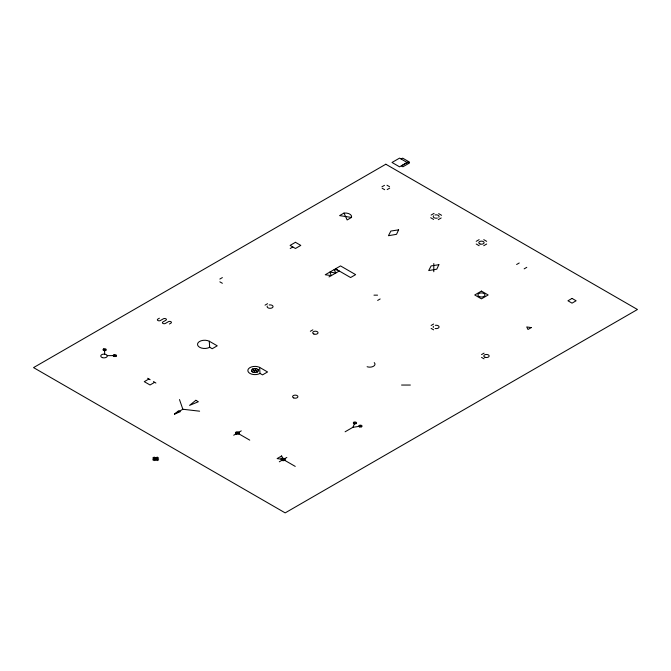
<?xml version="1.0" encoding="UTF-8"?>
<svg xmlns="http://www.w3.org/2000/svg" width="671" height="671" viewBox="0 0 671 671"><rect width="100%" height="100%" fill="white"/><g stroke="black" fill="none" stroke-linecap="round" stroke-linejoin="round"><path stroke-width="1.01" d="M345.112 431.788L352.871 427.31L354.456 423.846M254.041 372.497L255.919 368.53M174.46 414.099L178.654 410.711L180.331 411.675L174.46 414.099L182.847 409.251L199.623 411.189M401.157 159.019L402.667 158.146L409.511 162.097L408.002 162.969L399.564 158.113L392.015 162.474L399.564 166.836L407.112 162.474M219.853 279.052L222.369 277.601M381.95 186.806L384.466 185.347M159.379 318.213L157.802 319.119A1.778 1.023 0 0 0 157.895 320.52A1.778 1.023 0 0 0 160.319 320.57L163.464 318.75A1.778 1.023 0 0 1 165.88 318.8A1.778 1.023 0 0 1 165.972 320.201L162.827 322.013A1.778 1.023 0 0 0 162.91 323.414A1.778 1.023 0 0 0 165.334 323.464L168.48 321.652A1.778 1.023 0 0 1 170.904 321.703A1.778 1.023 0 0 1 170.988 323.095L169.419 324.009M343.997 213.076L339.593 215.617L351.545 217.429L347.142 219.971L343.997 213.076A6.433 3.716 0 0 1 351.545 217.429M387.184 189.591L389.7 188.132M290.207 248.488L292.824 246.97M265.045 305.146L267.561 303.686M431.118 215.072L434.053 213.378M148.878 378.989L144.265 381.656L150.036 384.978L154.649 382.319M329 276.93L339.274 271M438.247 219.669L441.183 217.974M310.337 331.289L312.854 329.838M476.2 241.342L479.136 239.648M377.647 300.423L380.163 298.964M483.749 245.703L486.685 244.009M516.62 264.491L519.237 262.982M233.709 435.227L241.258 430.874M524.168 268.853L526.785 267.343M431.118 325.477L433.634 324.026M279.304 461.799L286.853 457.437M481.543 354.598L484.059 353.139M251.55 371.055L258.41 369.973M352.871 427.31L358.876 426.395M373.973 295.156L377.547 295.156M107.209 355.622L113.282 355.622M401.552 385.045L410.358 385.045M337.488 269.977L334.141 269.608L335.819 272.996L329.838 272.09L331.306 275.605L325.225 274.758L340.532 265.917L355.63 274.632L350.598 277.542L335.5 268.819M438.666 213.621L441.602 215.316M483.749 239.648L486.685 241.342M386.982 185.23L389.499 186.681M382.151 188.257L384.668 189.708M430.698 217.731L433.634 219.434M476.2 244.009L479.136 245.703M481.543 357.383L484.059 358.834M431.118 328.387L433.634 329.838M219.853 281.837L222.369 283.288M259.593 367.364L267.561 371.969L262.529 374.871L260.012 373.42A7.138 4.127 0 0 1 250.073 373.512A7.138 4.127 0 0 1 249.654 367.767A7.138 4.127 0 0 1 259.593 367.364L260.012 373.42M353.818 422.285L356.125 423.619M359.27 425.431L361.577 426.764M209.268 341.22L217.236 345.817L212.204 348.727L209.688 347.268A7.138 4.127 0 0 1 199.748 347.36A7.138 4.127 0 0 1 199.329 341.614A7.138 4.127 0 0 1 209.268 341.22L209.688 347.268M252.464 369.058L257.496 371.969M103.485 349.029L105.783 350.354M113.76 354.959L116.058 356.293M147.62 378.259L150.136 379.719M153.391 381.589L155.907 383.049M236.016 432.199L249.746 440.134M280.872 458.1L295.24 466.395M155.747 458.016L157.232 458.872M154.145 458.947L155.63 459.803M179.493 399.572L182.847 409.251M433.793 263.527L433.793 271.755M104.634 350.631L104.634 354.137M374.242 362.625A5.192 2.994 0 0 1 373.445 366.282A5.192 2.994 0 0 1 367.112 366.727M269.138 304.97A2.969 1.711 0 0 1 273.03 306.412A2.969 1.711 0 0 1 269.759 308.299A2.969 1.711 0 0 1 267.268 306.051M435.294 325.318A2.919 1.686 0 0 1 439.069 326.987A2.919 1.686 0 0 1 435.102 328.505M433.357 327.431A2.919 1.686 0 0 1 433.424 326.324M434.925 214.997A2.919 1.686 0 0 1 438.213 215.332A2.919 1.686 0 0 1 438.8 217.228M437.375 218.058A2.919 1.686 0 0 1 434.087 217.714A2.919 1.686 0 0 1 433.5 215.819M398.616 229.843L396.519 234.322L388.442 235.714L390.858 231.05L398.616 229.843M438.876 264.709L436.779 269.188L428.702 270.581L431.118 265.917L438.876 264.709M195.848 400.293L189.558 405.385L198.364 401.753L195.848 400.293M385.825 164.227L33.55 367.607L285.175 512.887L637.45 309.499L385.825 164.227M408.002 162.097L401.392 165.913L402.902 166.785L409.511 162.969L408.002 162.097M295.45 242.306L290.107 245.401L295.45 248.488L300.793 245.401L295.45 242.306M154.145 457.203L152.728 458.016L157.232 460.616L158.65 459.803L154.145 457.203M157.165 457.203L152.728 459.761L154.213 460.616L158.65 458.058L157.165 457.203M481.442 291.097L474.733 294.972L481.442 298.847L488.152 294.972L481.442 291.097M281.652 455.961L277.098 458.587L283.288 459.492L281.652 455.961M572.028 298.419L567.943 300.784L572.028 303.141L576.112 300.784L572.028 298.419M531.247 327.599L527.993 329.478L526.735 326.936L531.247 327.599M282.155 460.499A2.072 1.191 0 0 0 285.351 459.56A2.072 1.191 0 0 0 282.357 458.427A2.072 1.191 0 0 0 282.155 460.499M236.351 434.053A2.072 1.199 0 0 0 239.555 433.114A2.072 1.199 0 0 0 236.544 431.981A2.072 1.199 0 0 0 236.351 434.053M114.02 356.41A1.627 0.939 0 0 0 116.536 355.672A1.627 0.939 0 0 0 114.171 354.783A1.627 0.939 0 0 0 114.02 356.41M103.745 350.48A1.627 0.939 0 0 0 106.261 349.742A1.627 0.939 0 0 0 103.896 348.853A1.627 0.939 0 0 0 103.745 350.48M102.378 357.618A3.263 1.887 0 0 0 107.268 355.991A3.263 1.887 0 0 0 102.378 354.355A3.263 1.887 0 0 0 102.378 357.618M359.53 426.89A1.627 0.939 0 0 0 362.046 426.152A1.627 0.939 0 0 0 359.681 425.263A1.627 0.939 0 0 0 359.53 426.89M354.078 423.745A1.627 0.939 0 0 0 356.595 423.007A1.627 0.939 0 0 0 354.229 422.109A1.627 0.939 0 0 0 354.078 423.745M293.747 397.937A2.667 1.543 0 0 0 297.899 396.771A2.667 1.543 0 0 0 294.074 395.278A2.667 1.543 0 0 0 293.747 397.937M252.984 372.22A3.556 2.055 0 0 0 258.528 370.66A3.556 2.055 0 0 0 253.428 368.664A3.556 2.055 0 0 0 252.984 372.22M313.877 334.024A2.667 1.543 0 0 0 318.029 332.85A2.667 1.543 0 0 0 314.204 331.357A2.667 1.543 0 0 0 313.877 334.024M484.982 357.266A2.667 1.543 0 0 0 489.134 356.1A2.667 1.543 0 0 0 485.309 354.598A2.667 1.543 0 0 0 484.982 357.266M479.664 296.75A3.556 2.055 0 0 0 484.999 294.972A3.556 2.055 0 0 0 479.664 293.193A3.556 2.055 0 0 0 479.664 296.75M479.95 243.95A2.667 1.543 0 0 0 484.101 242.785A2.667 1.543 0 0 0 480.277 241.292A2.667 1.543 0 0 0 479.95 243.95"/></g></svg>
